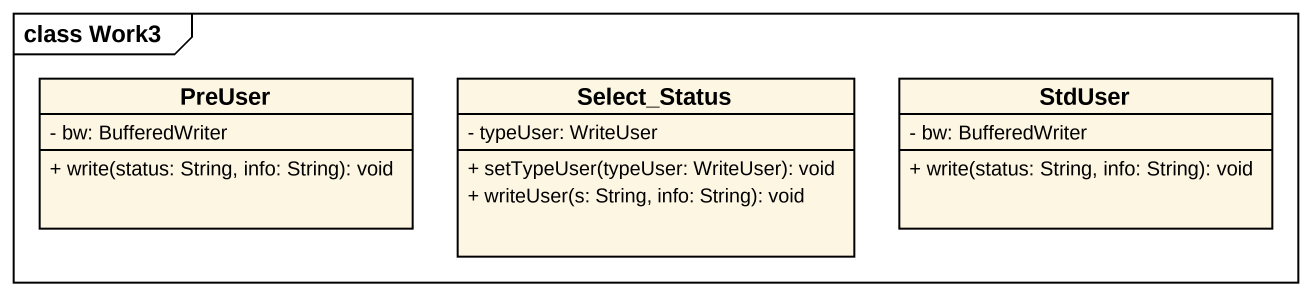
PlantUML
@startuml
mainframe class Work3
hide circle
hide empty members
skinparam classAttributeIconSize 0
class PreUser {
  - bw: BufferedWriter
  + write(status: String, info: String): void
}
class Select_Status {
  - typeUser: WriteUser
  + setTypeUser(typeUser: WriteUser): void
  + writeUser(s: String, info: String): void
}
class StdUser {
  - bw: BufferedWriter
  + write(status: String, info: String): void
}
@enduml
